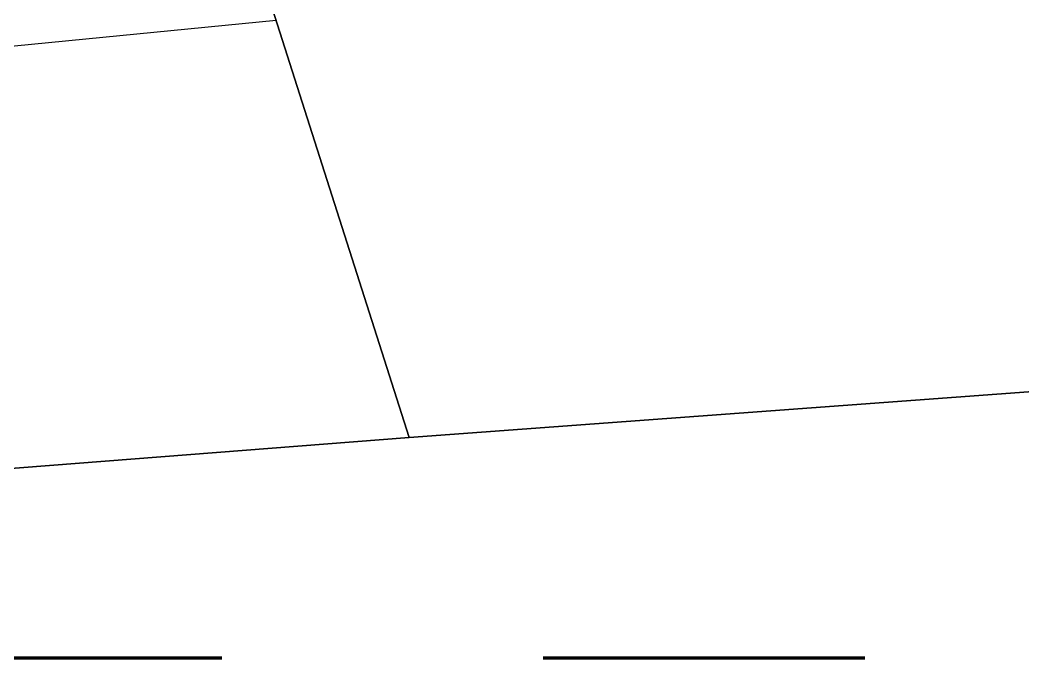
# Model space of a CAD drawing. Header units: metres. Extents: x 2.1 to 55.1, y 135.2 to 164.9.
# Drawn here: x 20.7205 to 21.0325, y 158.3276 to 158.5262 of the extents above; entities that cross this region are included whole.
import ezdxf

# ---------------------------------------------------------------- set-up
doc = ezdxf.new("R2010")
doc.units = ezdxf.units.M
doc.linetypes.add('AUSGEZOGEN', pattern=[0])
doc.linetypes.add('LINIE_17', pattern=[0.025, 0, -0.025])
doc.layers.add('XR$1$Plankopf', color=7, linetype='AUSGEZOGEN', lineweight=13)

msp = doc.modelspace()

# ---------------------------------------------------------------- linework, layer by layer
at = {"layer": 'XR$1$Plankopf', "color": 7, "linetype": 'AUSGEZOGEN', "lineweight": -3, "transparency": 33554687}
for p, q in [((20.84161, 158.39619), (20.78367, 158.57789)), ((20.28331, 158.47537), (20.80018, 158.52611))]:
    msp.add_line(p, q, dxfattribs=at)
at = {"layer": 'XR$1$Plankopf', "color": 1, "linetype": 'LINIE_17', "lineweight": 100, "true_color": 0xf50000, "transparency": 33554687}
msp.add_line((20.28331, 158.32756), (23.12091, 158.32756), dxfattribs=at)
at = {"layer": 'XR$1$Plankopf', "color": 7, "linetype": 'AUSGEZOGEN', "lineweight": -3, "transparency": 33554687}
msp.add_lwpolyline([(22.15796, 158.49329), (20.84161, 158.39619), (20.30273, 160.08604), (21.50161, 160.10564), (21.6349, 160.10807), (22.14063, 160.11409), (22.28576, 160.10041), (22.41938, 160.06308), (22.60164, 159.9714), (22.73169, 159.87012), (22.84738, 159.72197), (22.9366, 159.55079), (22.98483, 159.34821), (22.96695, 159.16972), (22.91036, 159.06223), (22.78626, 158.94143), (22.38756, 158.71686), (22.27253, 158.64487), (22.17659, 158.54902), (22.15796, 158.49329)], close=True, dxfattribs=at)
for points in [[(20.28331, 160.08569), (20.30273, 160.08604), (20.84161, 158.39619), (20.65239, 158.38146), (20.28331, 158.35275)], [(22.15796, 158.49329), (20.84161, 158.39619), (20.65239, 158.38146), (20.28331, 158.35283)], [(20.6594, 158.32756), (20.65239, 158.38146), (20.84161, 158.39619), (22.15796, 158.49329), (22.14475, 158.37954), (22.14357, 158.32756)]]:
    msp.add_lwpolyline(points, dxfattribs=at)
at = {"layer": 'XR$1$Plankopf', "color": 254, "linetype": 'AUSGEZOGEN', "lineweight": -3, "true_color": 0xe3e3e3, "transparency": 33554687}
for points in [[(22.32122, 158.67535), (22.27253, 158.64487), (22.17659, 158.54902), (22.15796, 158.49329), (20.84161, 158.39619), (20.65239, 158.38146), (20.28331, 158.35283)], [(20.28331, 158.35283), (20.65239, 158.38146), (20.84161, 158.39619), (22.15796, 158.49329), (22.14475, 158.37954), (22.14357, 158.32756)]]:
    msp.add_lwpolyline(points, dxfattribs=at)

doc.saveas('drawing.dxf')
